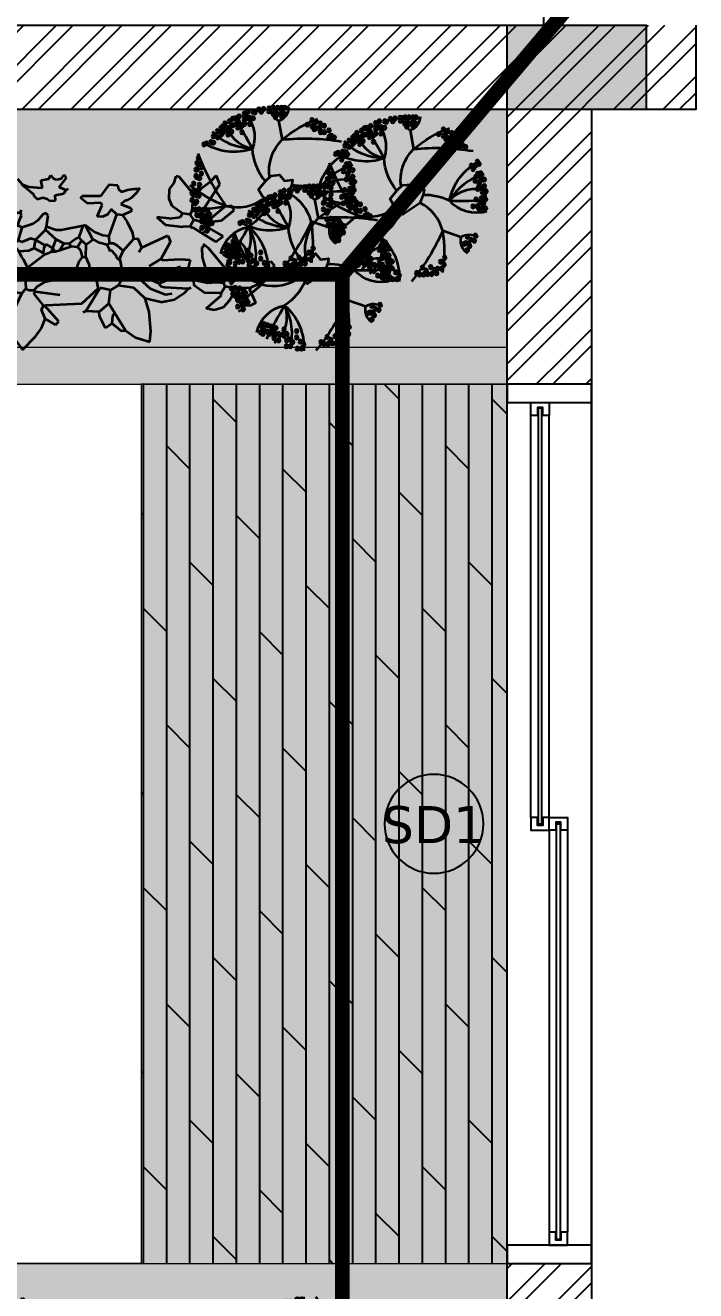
# Model space of a CAD drawing. Header units: millimetres. Extents: x -620 to 17580, y -3355 to 14690.
# Drawn here: x 1514 to 3345, y 5420 to 8875 of the extents above; entities that cross this region are included whole.
import ezdxf
from ezdxf.enums import TextEntityAlignment as Align

# ---------------------------------------------------------------- set-up
doc = ezdxf.new("R2010")
doc.units = ezdxf.units.MM
doc.header["$LTSCALE"] = 150
doc.set_wipeout_variables(frame=1)
doc.linetypes.add('DASHED', pattern=[0.75, 0.5, -0.25])
for name, color, linetype in [('ad-Column', 3, 'Continuous'), ('ad-Column Hatch', 125, 'Continuous'), ('ad-Elevation 10', 8, 'Continuous'), ('ad-Furniture', 8, 'Continuous'), ('ad-Text main', 7, 'Continuous'), ('ad-Text Main_Door&window Label', 7, 'Continuous'), ('ad-Wall', 240, 'Continuous'), ('ad-Wall hatch', 8, 'Continuous')]:
    doc.layers.add(name, color=color, linetype=linetype)
for name, color, linetype, true_color in [('ad-Glass Sectionline', 140, 'Continuous', 0x00bfff), ('ad-Primary Roof', 5, 'Continuous', 0x0000ff), ('ad-Secondary Roof', 6, 'Continuous', 0xff00ff), ('ad-Verandah', 7, 'Continuous', 0xa57c52)]:
    doc.layers.add(name, color=color, linetype=linetype, true_color=true_color)
doc.layers.add('ad-Landscape', color=7, linetype='Continuous', lineweight=35, true_color=0x007f00)
doc.layers.add('ad-Landscape 2', color=7, linetype='Continuous', lineweight=35, true_color=0x264c00)
doc.styles.add('6 U T S R N_Typical Floor Plan$0$3BHK-E(NB)$0$grid_text', font='verdana.ttf', dxfattribs={"width": 0.9})

# ---------------------------------------------------------------- blocks, each defined once
blk = doc.blocks.new('6 U T S R N_Typical Floor Plan$0$ad_Window Tag')
blk.add_circle((-5.798028723802418e-11, -3.637978807091713e-12), 150)
at = {"style": '6 U T S R N_Typical Floor Plan$0$3BHK-E(NB)$0$grid_text', "width": 0.9}
blk.add_attdef('D1', text='', height=125, dxfattribs=at).set_placement((-5.798028723802418e-11, -3.637978807091713e-12), align=Align.MIDDLE_CENTER)
blk = doc.blocks.new('zw$3849')
at = {"layer": 'ad-Text Main_Door&window Label'}
ref = blk.add_blockref('6 U T S R N_Typical Floor Plan$0$ad_Window Tag', (2630.000000000465, 6695), dxfattribs=dict(at, xscale=-0.9, yscale=0.9, zscale=0.9))
ref.add_attrib('D1', 'SD1', dxfattribs={"height": 101.25, "rotation": 1800, "style": '6 U T S R N_Typical Floor Plan$0$3BHK-E(NB)$0$grid_text'}).set_placement((2629.048018805218, 6692.892041638726), align=Align.MIDDLE_CENTER)
blk = doc.blocks.new('$ZCDB_AUDIT_GENERATED_C77D')
blk.add_wipeout([(0, 230), (2400, 230), (2400, 0), (0, 0)]).dxf.layer = 'ad-Elevation 10'
at = {"layer": 'ad-Elevation 10'}
for points in [[(2400, 230), (0, 230)], [(2400, 0), (0, 0)]]:
    blk.add_lwpolyline(points, dxfattribs=at)
for points in [[(50, 0), (50, 230), (0, 230), (0, 0)], [(2350, 0), (2400, 0), (2400, 230), (2350, 230)], [(1217.500000000084, 133), (1217.500000000073, 115), (1182.500000000073, 115), (1182.500000000098, 165), (1217.500000000098, 165), (1217.500000000087, 147), (1195.500000000084, 147), (1195.500000000084, 133)], [(2315.000000000287, 133), (2315.000000000298, 115), (2350.000000000298, 115), (2350.000000000273, 165), (2315.000000000273, 165), (2315.000000000284, 147), (2337.000000000287, 147), (2337.000000000287, 133)], [(84.99999999993452, 83.00000000050477), (84.9999999999236, 65.00000000050477), (49.9999999999236, 65.00000000050477), (49.99999999994907, 115.0000000005048), (84.99999999994907, 115.0000000005048), (84.99999999993815, 97.00000000050477), (62.99999999993452, 97.00000000050477), (62.99999999993452, 83.00000000050477)], [(1182.500000000138, 83.00000000050477), (1182.500000000149, 65.00000000050477), (1217.500000000149, 65.00000000050477), (1217.500000000124, 115.0000000005048), (1182.500000000124, 115.0000000005048), (1182.500000000135, 97.00000000050477), (1204.500000000138, 97.00000000050477), (1204.500000000138, 83.00000000050477)]]:
    blk.add_lwpolyline(points, close=True, dxfattribs=at)
at = {"layer": 'ad-Glass Sectionline'}
for points in [[(1200.000000000098, 145), (2335.000000000287, 145), (2335.000000000287, 135), (1200.000000000098, 135)], [(1200.000000000124, 95.00000000050477), (64.99999999993452, 95.00000000050477), (64.99999999993452, 85.00000000050477), (1200.000000000124, 85.00000000050477)]]:
    blk.add_lwpolyline(points, close=True, dxfattribs=at)
for points in [[(1217.500000000098, 165), (2315.000000000273, 165)], [(1182.500000000124, 115.0000000005048), (84.99999999994907, 115.0000000005048)], [(1217.500000000073, 115), (2315.000000000273, 115)], [(1182.500000000149, 65.00000000050477), (84.99999999994907, 65.00000000050477)]]:
    blk.add_lwpolyline(points, dxfattribs=at)
blk = doc.blocks.new('*U59')
blk.add_blockref('$ZCDB_AUDIT_GENERATED_C77D', (0, -4.836238076677546e-10))
blk = doc.blocks.new('zw$42B5')
at = {"layer": 'ad-Wall hatch', "transparency": 33554610}
h = blk.add_hatch(dxfattribs=at)
h.set_pattern_fill('ANSI32', color=256, scale=10)
h.set_pattern_definition([(45, (-1040635.140901814, 674820.02437918), (-67.35192090801866, 67.35192090801866), []), (45, (-1040590.239601813, 674820.02437918), (-67.35192090801866, 67.35192090801866), [])])
h.paths.add_polyline_path([(12120, 13620), (12120, 10220), (11890, 10220), (11890, 13390), (7240, 13390), (7240, 8645), (4245, 8645), (4245, 8875), (4445, 8875), (4445, 9370), (4560, 9370), (4560, 8760), (7010, 8760), (7010, 10500), (6360, 10500), (6360, 10615), (7010, 10615), (7010, 13390), (4560, 13390), (4560, 10615), (5560, 10615), (5560, 10500), (4445, 10500), (4445, 13390), (230, 13390), (230, 8875), (3345, 8875), (3345, 8645), (3060, 8645), (3060, 4745), (3345.000000356697, 4745), (3345.000000356697, 4515), (230, 4515), (230, 230), (4995, 230), (4995, 3130), (6060, 3130), (6060, 3015), (5110, 3015), (5110, 230), (8310, 230.0000000000073), (8310, 3015.000000000007), (6860, 3015), (6860, 3130), (8310, 3130.000000000007), (8310, 4630.000000000007), (5110, 4630), (5110, 3930), (4995, 3930), (4995, 4515), (4245, 4515), (4245, 4745), (8540, 4745.000000000007), (8540, 230.0000000000073), (9240, 230.0000000000073), (9240, 7.275957614183426e-12), (0, 0), (0, 4745), (2830, 4745), (2830, 8645), (0, 8645), (0, 13620)])
at = {"rotation": 270}
blk.add_blockref('*U59', (2830.000000000466, 7895), dxfattribs=at)
at = {"layer": 'ad-Wall'}
for points in [[(3345, 8875), (3345, 8645), (3060, 8645), (3060, 4745)], [(9240, 7.275957614183426e-12), (0, 0), (0, 4745), (2830, 4745), (2830, 8645), (0, 8645), (0, 13620), (12120, 13620)]]:
    blk.add_lwpolyline(points, dxfattribs=at)
blk = doc.blocks.new('1625E_Roof Plan')
at = {"layer": 'ad-Primary Roof', "linetype": 'DASHED', "ltscale": 2, "const_width": 40}
blk.add_lwpolyline([(2380, 8194.999999999834), (2379.999999999995, 5194.999999999833)], dxfattribs=at)
at = {"layer": 'ad-Secondary Roof', "linetype": 'DASHED', "ltscale": 2, "const_width": 40}
blk.add_lwpolyline([(2380, 8194.999999999718), (4927.499999999942, 11207.49999999972), (2380, 14219.99999999983), (-450, 14219.99999999984), (-450, 8194.999999999722)], close=True, dxfattribs=at)
blk = doc.blocks.new('zw$6AA0')
at = {"layer": 'ad-Column Hatch', "transparency": 33554687}
h = blk.add_hatch(color=256, dxfattribs=at)
h.dxf.hatch_style = 1
h.paths.add_polyline_path([(0, -230), (380, -230), (380, -1.837589179356682e-14), (0, 0)])
at = {"layer": 'ad-Column'}
blk.add_lwpolyline([(0, -230), (380, -230), (380, -1.837589179356682e-14), (0, 0)], close=True, dxfattribs=at)
blk = doc.blocks.new('1625E_Columns')
at = {"layer": 'ad-Column', "xscale": -1, "rotation": 359.9999999999997}
blk.add_blockref('zw$6AA0', (3210.000000000001, 8874.999999999982), dxfattribs=at)
blk = doc.blocks.new('zw$2927')
at = {"layer": 'ad-Furniture'}
blk.add_lwpolyline([(-11890, -4144.999999999938), (-11890, -4744.999999999938), (-9190.000000000004, -4744.999999999945), (-9190.000000000004, -4244.999999999945, 0.414213562373095), (-9290.000000000004, -4144.999999999938)], format="xyb", close=True, dxfattribs=at)
blk = doc.blocks.new('Agac-p8')
at = {"color": 82}
blk.add_lwpolyline([(214.3159570912271, -98.84078598805718, -0.3321567424196999), (270.8798853164112, -91.4711403775982, 2.11071556793544)], format="xyb", dxfattribs=at)
at = {"layer": 'ad-Landscape'}
for points in [[(16.34447592717561, 279.1975338651046, -0.2825999643425467), (-12.08309382773314, 228.9564999728955), (-23.9969632036632, 165.2740174636365, 0.0866595396653971), (-144.2079193367599, 235.2973157772776)], [(-12.08309382773314, 228.9564999728955, -0.3321567424196999), (-46.74735825587095, 274.2574759485142, 2.11071556793544)], [(106.7497615327934, 260.7819725682057, 0.2970272994722184), (75.55841877058128, 134.4635562862259, 0.2025793769635793), (209.892308341889, 191.6451160058041)], [(143.1679639356821, 243.6976296753146, 0.0347522460360972), (75.55841877058128, 134.4635562862259, 0.3220064322812562), (167.1761391655905, 228.6008240580268)], [(18.23277326813968, 39.43352273257369, 0.2391449938154499), (-23.9969632036632, 165.2740174636401, 0.06697066114931599), (-223.4334878581312, 158.919685639652)], [(32.57347459024322, 25.40955857372501, 0.1608912938463929), (75.55841877058128, 134.4635562862259, 0.235358529061996), (239.2528065672582, 154.7378015073682, 3.344810558989161)], [(-55.46355453657588, 12.08971918435964, 0.1242988624737777), (-144.751811890158, -7.863224316519336, 0.235358529061996), (-244.15701719256, 123.7631513617725, 3.344810558989161)], [(259.3374936937039, 119.2124315087422, -0.06697066114931599), (165.1222441501163, -56.6818311965053, -0.2372729622999244), (35.84383076591257, -30.97566377913427)], [(-261.4394400209835, 79.8825567816184, -0.2025793769635793), (-144.751811890158, -7.863224316519336, 0.3220064322812562), (-272.0859374208994, 24.41141509647787)], [(285.8696774130535, 12.41226147115412, -0.0866595396653971), (165.1222441501154, -56.68183119650166), (214.3159570912271, -98.84078598805718, 0.2825999643425467), (243.6121838768208, -148.5803005097659)], [(-269.742440737276, -44.00993724728687, 0.2970272994722184), (-144.751811890158, -7.863224316519336, -0.0347522460360972), (-273.1560669865135, -3.928677359775975)], [(-240.4881418425316, -131.5109918665894, -0.2825999643425467), (-182.7643453020301, -131.0094724960891), (-121.6567629849887, -109.4859447783856), (-121.656762984991, -109.4859447783856, -0.2170451876154904), (-45.04270983880724, -15.0173695943613)], [(20.07082491628671, -46.53633428461217, 0.14494734395747), (88.66191108104113, -127.4940904809555, 0.235358529061996), (24.37272858676715, -279.3947113803897, 3.344810558989161)], [(-122.1932401148297, -248.6033357596825, -0.0866595396653971), (-121.6567629849887, -109.4859447783856), (-121.656762984991, -109.4859447783856, 0.06697066114931599), (-16.43548787410737, -279.0258756596431)], [(-182.7643453020301, -131.0094724960891, -0.3321567424196999), (-204.6640090990754, -183.6800940821668, 2.11071556793544)], [(71.01564964055751, -272.4214312986715, -0.2025793769635793), (88.66191108104113, -127.4940904809555, 0.3220064322812562), (124.3783162167733, -253.9059976657536)], [(182.4611971659474, -217.6657938321696, 0.2970272994722184), (88.66191108104113, -127.4940904809555, -0.0347522460360972), (149.4566210122953, -240.6627108267894)]]:
    blk.add_lwpolyline(points, format="xyb", dxfattribs=at)
blk.add_lwpolyline([(-56.64754840770502, 15.16956807463612), (-44.47946253700502, -16.48250942295817), (12.04789656306002, -54.45125841409026), (43.13075573202741, -23.78683499932777), (55.29884160272513, -1.873858270222627), (30.96266986132696, 27.34344403524847), (13.373185547498, 44.04886249979063), (-15.2760564473283, 46.82164557223041), (-32.3113766663073, 27.34344403524847), (-59.08116558184565, 29.77821922737166)], close=True, dxfattribs=at)
at = {"layer": 'ad-Landscape 2'}
for centre in [(-32.00417429894378, 272.3795062026347), (-32.00417429894378, 250.8393180196927), (-22.21455280523605, 272.3795062026347), (-22.21455280523605, 264.546710499746), (-22.21455280523605, 250.8393180196927), (-8.509082714046599, 272.3795062026347), (-8.509082714046599, 250.8393180196927), (-0.6773855190817812, 262.5885115740239), (5.19638737714331, 272.3795062026347), (5.19638737714331, 250.8393180196927), (20.85978176707386, 270.4213072769126), (20.85978176707386, 260.6303126483035), (38.48110045574549, 268.4631083511904), (46.31279765071167, 258.6721137225813), (54.14449484567785, 266.5049094254682), (67.8499649368664, 256.7139147968592), (73.72373783309058, 258.6721137225813), (91.34505652176313, 258.6721137225813), (103.0926023142115, 252.7975169454148), (-165.1430266133575, 211.6753395052529), (-153.3954808209087, 211.6753395052529), (-151.4375565221676, 219.5081352081415), (-137.7320864309777, 225.3827319853081), (-131.858313534754, 221.4663341338637), (-124.0266163397873, 231.2573287624728), (-124.0266163397873, 209.7171405795325), (-108.3632219498577, 215.5917373566972), (-22.21455280523605, 243.006522316804), (-0.6773855190817812, 241.0483233910818), (73.72373783309058, 237.1319255396393), (85.47128362553894, 239.0901244653614), (85.47128362553894, 217.5499362824194), (91.34505652176313, 237.1319255396393), (103.0926023142115, 239.0901244653614), (103.0926023142115, 231.2573287624728), (103.0926023142115, 217.5499362824194), (110.9242995091768, 211.6753395052529), (120.713921002884, 243.006522316804), (120.713921002884, 221.4663341338619), (124.6297696003662, 227.3409309110302), (132.4614667953324, 237.1319255396393), (132.4614667953324, 215.5917373566972), (142.2510882890397, 235.1737266139171), (142.2510882890397, 213.633538430975), (146.1669368865219, 213.633538430975), (152.0407097827469, 227.3409309110302), (167.7041041726766, 219.5081352081415), (175.5358013676419, 209.7171405795325), (-198.4277396919601, 172.511360990813), (-188.6381181982538, 178.3859577679814), (-180.8064210032876, 196.0097480994773), (-180.8064210032876, 174.4695599165352), (-165.1430266133575, 190.1351513223108), (-153.3954808209087, 190.1351513223108), (-151.4375565221676, 197.9679470251995), (-137.7320864309777, 203.842543802366), (-131.858313534754, 199.9261459509216), (110.9242995091768, 190.1351513223108), (124.6297696003662, 205.8007427280882), (146.1669368865219, 192.0933502480329), (152.0407097827469, 205.8007427280882), (157.9144826789702, 203.842543802366), (157.9144826789702, 182.3023556194239), (167.7041041726766, 197.9679470251995), (175.5358013676419, 188.1769523965904), (181.409574263866, 203.842543802366), (181.409574263866, 182.3023556194239), (193.1571200563144, 194.0515491737569), (193.1571200563144, 172.5113609908149), (206.8625901475048, 176.4277588422592), (-237.5862256667874, 123.5563878477642), (206.8625901475048, 154.8875706593171), (214.6942873424709, 156.8457695850393), (230.3576817324006, 152.929371733595), (238.1893789273677, 149.0129738821524), (-249.3337714592358, 84.39240933332621), (-243.459998563012, 115.7235921448773), (-239.544149965529, 82.43421040760404), (-231.7124527705641, 109.8489953677108), (-223.8807555755975, 98.09980181338142), (-218.0069826793738, 109.8489953677108), (257.7686219147804, 103.9743985905461), (257.7686219147804, 82.43421040760404), (261.6844705122626, 86.35060825904839), (-261.0813172516846, 62.85222115038414), (-261.0813172516846, 41.31203296744206), (-249.3337714592358, 72.64321577899318), (-247.3758471604942, 56.97762437321944), (-243.459998563012, 47.18662974460858), (-233.6703770693052, 72.64321577899318), (-229.7545284718217, 58.93582329894161), (247.9790004210731, 72.643215778995), (247.9790004210731, 51.10302759605293), (261.6844705122626, 64.81042007610631), (263.6423948110046, 39.35383404171989), (265.6003191097457, 64.81042007610631), (265.6003191097457, 43.27023189316424), (-266.9550901479083, 23.68824263594615), (-264.9971658491668, -3.726542324162438), (-261.0813172516846, 9.980850155890948), (-255.20754435546, 33.47923726455519), (-255.20754435546, 21.73004371022216), (-251.2916957579778, 0.1898555272819067), (-239.544149965529, 31.52103833883302), (-233.6703770693052, -3.726542324162438), (253.8527733172982, 35.43743619027737), (253.8527733172982, 13.89724800733529), (255.8106976160384, -1.768343398438446), (273.4320163047109, 17.81364585877964), (273.4320163047109, -3.726542324162438), (-264.9971658491668, -33.09952620999138), (-259.1233929529426, -15.47573587849365), (-257.1654686542006, -40.93232191287825), (-255.20754435546, -23.30853158138052), (-245.4179228617541, -13.51753695277148), (-243.459998563012, -35.05772513571355), (-237.5862256667874, -27.22492943282487), (-223.8807555755975, -27.22492943282487), (255.8106976160384, -23.30853158138052), (263.6423948110046, -21.35033265565835), (263.6423948110046, -42.89052083860042), (279.3057892009351, -15.47573587849365), (279.3057892009351, -37.01592406143573), (220.5680602386942, -85.97089720448457), (226.4418331349184, -76.17990257587371), (240.1473032261088, -70.3053057987072), (246.021076122332, -85.97089720448457), (253.8527733172982, -68.34710687298684), (253.8527733172982, -89.8872950559271), (255.8106976160384, -68.34710687298684), (261.6844705122626, -87.92909613020674), (267.5582434084877, -48.76511761576694), (267.5582434084877, -70.30530579870901), (-231.7124527705641, -125.1348757189226), (-204.3015125881857, -129.0512735703669), (212.736363043728, -115.3438810903135), (220.5680602386942, -107.5110853874266), (226.4418331349184, -97.72009075881579), (228.3997574336595, -119.2602789417579), (234.2735303298837, -101.6364886102583), (234.2735303298837, -123.1766767932004), (240.1473032261088, -91.84549398164927), (246.021076122332, -107.5110853874266), (246.021076122332, -109.469284313147), (246.021076122332, -131.0094724960891), (-227.7966041730815, -142.7586660504203), (-216.049058380635, -138.8422681989778), (-212.1332097831514, -160.382456381918), (-208.2173611856683, -152.5496606790311), (-204.3015125881852, -174.0898488619714), (-200.3856639907026, -150.591461753309), (-194.5118910944789, -152.5496606790311), (228.3997574336595, -140.8004671246999), (-127.9424649372713, -199.5464348963578), (-114.2369948460819, -213.2538273764112), (48.27072194945276, -213.2538273764112), (91.34505652176313, -207.3792305992447), (118.755996704142, -203.4628327478003), (124.6297696003662, -215.2120263021334), (126.5876938991073, -199.5464348963578), (134.4193910940744, -197.5882359706357), (146.1669368865219, -193.6718381191913), (146.1669368865219, -215.2120263021334), (157.9144826789702, -189.755440267747), (157.9144826789702, -211.295628450689), (161.8303312764524, -201.5046338220782), (169.6620284714195, -195.6300370449135), (169.6620284714195, -217.1702252278556), (-125.9845406385307, -223.0448220050203), (-118.1528434435645, -236.7522144850755), (-104.4473733523751, -236.7522144850755), (-101.0174676358392, -251.3762944641167), (-92.69982755992714, -240.668612336518), (-84.86813036496142, -254.3760048165714), (-80.95228176747833, -230.8776177079089), (-71.1626602737706, -254.3760048165714), (-65.28888737754824, -242.6268112622402), (-57.45719018258205, -256.3342037422935), (-53.54134158509942, -232.8358166336311), (-43.75172009139214, -256.3342037422935), (-33.96209859768578, -250.4596069651288), (24.77563036455467, -258.2924026680157), (36.52317615700349, -248.5014080394067), (48.27072194945276, -234.7940155593515), (61.97619204064131, -250.4596069651288), (73.72373783308967, -240.668612336518), (81.55543502805676, -223.0448220050203), (81.55543502805676, -244.5850101879623), (91.34505652176313, -228.9194187821868), (108.9663752104357, -223.0448220050203), (108.9663752104357, -244.5850101879623), (118.755996704142, -225.0030209307424), (124.6297696003662, -236.7522144850755), (126.5876938991073, -221.0866230792999), (134.4193910940744, -219.1284241535777), (140.2931639902977, -223.0448220050203), (161.8303312764524, -223.0448220050203), (32.6073275595204, -271.9997951480691), (46.31279765071076, -271.9997951480691), (69.80788923560749, -264.1669994451822), (83.51335932679694, -264.1669994451822)]:
    blk.add_circle(centre, 5.538234589577545, dxfattribs=at)
blk = doc.blocks.new('busch1')
for p, q in [((-4.381773057545377, 7.360951608943809), (-3.781624827121143, 8.28555005144326)), ((-3.781624827121143, 8.28555005144326), (-2.828447943219359, 7.397934739424622)), ((4.090906938114221, 7.80475878446553), (5.079386206876161, 8.137613685619222)), ((5.079386206876161, 8.137613685619222), (5.185295283407023, 7.397934739424622)), ((-6.871055341206838, 7.432672070868571), (-6.56338952193344, 7.432672070868571)), ((-6.852970748962628, 7.176031151663762), (-6.871055341206838, 7.432672070868571)), ((-6.782365018267119, 6.73222493711724), (-6.852970748962628, 7.176031151663762)), ((-6.56338952193344, 7.432672070868571), (-4.641678409496538, 6.2028102470898)), ((-4.487845499859838, 6.126014875146352), (-4.381773057545377, 7.360951608943809)), ((-2.828447943219359, 7.397934739424622), (-2.404814520021497, 6.843177211485269)), ((2.04671377088812, 7.048550103896487), (1.662241047968901, 6.2028102470898)), ((2.507980904775588, 6.740884284623089), (2.04671377088812, 7.048550103896487)), ((2.507980904775588, 6.740884284623089), (3.123081909274954, 7.279178385476638)), ((2.738614952206921, 6.048977337453104), (3.420152976994477, 7.286983426031793)), ((3.123081909274954, 7.279178385476638), (3.430516133525725, 7.279178385476638)), ((3.420152976994477, 7.286983426031793), (4.090906938114221, 7.80475878446553)), ((5.185295283407023, 7.397934739424622), (5.114689552711515, 6.066514173834661)), ((-6.563550004791443, 6.356643156726501), (-6.782365018267119, 6.73222493711724)), ((-6.563550004791443, 6.356643156726501), (-6.332915957360111, 5.587710203565632)), ((-4.641678409496538, 6.2028102470898), (-4.487845499859838, 6.126014875146352)), ((-2.404814520021497, 6.843177211485269), (-2.104701004826277, 6.2028102470898)), ((-2.104701004826277, 6.2028102470898), (-2.33533505225761, 5.587710203565632)), ((-2.104701004826277, 6.2028102470898), (-1.412798862532276, 6.664078341952468)), ((-1.182165776076141, 6.433450060372318), (-2.104701004826277, 5.280275018339665)), ((-1.412798862532276, 6.664078341952468), (-1.182165776076141, 6.433450060372318)), ((1.662241047968901, 6.2028102470898), (1.662241047968901, 5.89537602283903)), ((2.507980904775588, 6.740884284623089), (2.584782042570223, 6.2028102470898)), ((2.584782042570223, 6.2028102470898), (2.738614952206921, 6.048977337453104)), ((9.635832808887887, 6.146659505317049), (9.08647500058402, 6.006898155499255)), ((10.27128438514747, 5.99872410046821), (9.635832808887887, 6.146659505317049)), ((-6.332915957360111, 5.587710203565632), (-5.794847685678008, 4.895813827122817)), ((-4.099350134763338, 5.215883914247232), (-4.487845499859838, 6.126014875146352)), ((-2.181502142620911, 5.280275018339665), (-2.796602186145079, 4.434546693235347)), ((-2.33533505225761, 5.587710203565632), (-2.181502142620911, 5.280275018339665)), ((-2.181502142620911, 5.280275018339665), (-2.104701004826277, 5.280275018339665)), ((-2.104701004826277, 5.280275018339665), (-2.027899867031643, 5.280275018339665)), ((0.4629228598716195, 5.280275018339665), (-2.027899867031643, 5.280275018339665)), ((1.662241047968901, 4.280938651794894), (0.4629286257228052, 5.280273096389268)), ((0.7397058192187651, 5.818349055872952), (0.5090727327626292, 5.89537602283903)), ((1.662241047968901, 5.89537602283903), (0.7397058192187651, 5.818349055872952)), ((0.7397058192187651, 5.818349055872952), (1.792794333443, 4.239509089074647)), ((1.662241047968901, 5.89537602283903), (2.354147995138889, 5.357081921985483)), ((2.738614952206921, 6.048977337453104), (2.354147995138889, 5.357081921985483)), ((2.354147995138889, 5.357081921985483), (2.507980904775588, 4.434546693235347)), ((5.114689552711515, 6.066514173834661), (4.891125399809148, 5.126442108702965)), ((5.967493538195986, 5.434107927976362), (4.891125399809148, 5.126442108702965)), ((5.967493538195986, 5.434107927976362), (6.915134243984219, 5.289852097159251)), ((6.915134243984219, 5.289852097159251), (7.656492974824276, 4.846044921637532)), ((9.08647500058402, 6.006898155499255), (10.16261250492342, 5.161395659566381)), ((10.70091717650414, 5.545631021611785), (10.27128438514747, 5.99872410046821)), ((10.93154545808429, 5.238195836385819), (10.70091717650414, 5.545631021611785)), ((11.31578658598088, 5.545631021611785), (10.93154545808429, 5.238195836385819)), ((11.68339707710727, 5.92475591755619), (11.31578658598088, 5.545631021611785)), ((12.10703146128033, 5.9617400090122), (11.68339707710727, 5.92475591755619)), ((12.54599916570678, 5.776291976348653), (12.10703146128033, 5.9617400090122)), ((12.54599916570678, 5.776291976348653), (12.16151587206039, 4.853729840292984)), ((-12.82533550471677, 4.558646069282159), (-13.4449915316529, 4.027513155601357)), ((-11.47336064062469, 4.735690373842428), (-12.82533550471677, 4.558646069282159)), ((-10.3060035266254, 4.24651171533978), (-11.47336064062469, 4.735690373842428)), ((-6.994182210353648, 4.106365975442932), (-6.323428249233904, 4.698108555813493)), ((-6.323428249233904, 4.698108555813493), (-5.794847685678008, 4.895813827122817)), ((-5.794847685678008, 4.895813827122817), (-5.026145366564571, 4.434546693235347)), ((-5.026145366564571, 4.434546693235347), (-5.026145366564571, 4.357739789589529)), ((-3.642337238075779, 4.357739789589529), (-4.099350134763338, 5.215883914247232)), ((-2.796602186145079, 4.434546693235347), (-2.719801048350445, 4.280938651794894)), ((-2.719801048350445, 4.280938651794894), (-1.028332866439441, 4.588379602872048)), ((2.507980904775588, 4.434546693235347), (1.792797216368593, 4.23951101102504)), ((3.046050137432889, 4.127105742158195), (2.507980904775588, 4.434546693235347)), ((4.891125399809148, 5.126442108702965), (4.122418275819723, 4.357739789589529)), ((4.344458322058649, 3.53122039771065), (5.267179979997124, 4.448729726177178)), ((4.891125399809148, 5.126442108702965), (4.891125399809148, 5.203479646396217)), ((5.267179979997124, 4.448729726177178), (6.299377854400067, 4.923868537042443)), ((6.274928723421953, 4.434546693235347), (6.044289871114631, 4.357739789589529)), ((7.889360328614904, 4.588379602872048), (6.274928723421953, 4.434546693235347)), ((6.299377854400067, 4.923868537042443), (6.784197529406266, 4.874715616658838)), ((7.656492974824276, 4.846044921637532), (7.889360328614904, 4.588379602872048)), ((7.889360328614904, 4.588379602872048), (8.119999180922223, 4.511572699226228)), ((9.009448994593141, 4.930761612135047), (8.317542047423151, 4.392455979579129)), ((8.317542047423151, 4.392455979579129), (8.317542047423151, 4.008220617533726)), ((10.16261250492342, 5.007562749929681), (9.009448994593141, 4.930761612135047)), ((10.16261250492342, 5.161395659566381), (10.16261250492342, 5.007562749929681)), ((10.16261250492342, 5.007562749929681), (10.47027832419682, 4.54628888921583)), ((10.47027832419682, 4.54628888921583), (10.39325135723074, 4.315654841784495)), ((11.00835236173011, 4.700121798852528), (10.47027832419682, 4.54628888921583)), ((10.93154545808429, 5.238195836385819), (11.00835236173011, 4.700121798852528)), ((11.00835236173011, 4.700121798852528), (12.23832277570621, 4.700121798852528)), ((12.16151587206039, 4.853729840292984), (12.23832277570621, 4.700121798852528)), ((13.13081311490243, 4.371431764205368), (12.23832277570621, 4.700121798852528)), ((-13.42058083968269, 4.050304604363562), (-11.86813405668731, 4.050304604363562)), ((-12.88166787080187, 3.319335937360286), (-11.56069887146134, 3.74263974606536)), ((-11.86813405668731, 4.050304604363562), (-11.56069887146134, 3.74263974606536)), ((-11.56069887146134, 3.74263974606536), (-10.94559882793717, 3.665838608270726)), ((-10.94559882793717, 3.665838608270726), (-10.71496478050584, 3.435204560839393)), ((-10.17689554784854, 3.665838608270726), (-10.33072845748524, 3.435204560839393)), ((-10.30599776077421, 4.246505949488595), (-10.17689554784854, 3.665838608270726)), ((-9.683097481570881, 3.33700058344313), (-10.19145816599343, 3.692046323860507)), ((-7.255451186110247, 3.281371651202694), (-6.994182210353648, 4.106365975442932)), ((-6.794184052222778, 3.589037470476092), (-7.178651009290812, 3.435204560839393)), ((-5.026145366564571, 4.357739789589529), (-6.794184052222778, 3.589037470476092)), ((-4.487845499859838, 3.973272832521495), (-5.256779413995903, 2.74330337952059)), ((-5.026145366564571, 4.357739789589529), (-4.487845499859838, 3.973272832521495)), ((-4.487845499859838, 3.973272832521495), (-4.169955865458848, 4.254302341266971)), ((-4.169955865458848, 4.254302341266971), (-3.642337238075779, 4.357739789589529)), ((-3.642337238075779, 4.357739789589529), (-3.33467141880238, 4.050304604363562)), ((-3.181069143213112, 4.203906879952828), (-3.33467141880238, 4.050304604363562)), ((-3.33467141880238, 4.050304604363562), (-3.33467141880238, 3.281371651202694)), ((-2.796602186145079, 4.203906879952828), (-3.181069143213112, 4.203906879952828)), ((-2.719801048350445, 4.280938651794894), (-2.796602186145079, 4.203906879952828)), ((-2.581328366272673, 3.958430570594091), (-2.796602186145079, 4.203906879952828)), ((-2.051785866543947, 3.662558799921213), (-2.581328366272673, 3.958430570594091)), ((-1.489600000326911, 3.589037470476092), (-2.051785866543947, 3.662558799921213)), ((-1.489600000326911, 3.589037470476092), (-0.6440965434188404, 3.281371651202694)), ((1.50863973335483, 3.665838608270726), (1.124172776286797, 3.204570513408059)), ((1.585439910174267, 3.74263974606536), (1.50863973335483, 3.665838608270726)), ((1.662241047968901, 4.203906879952828), (1.585439910174267, 3.74263974606536)), ((1.662241047968901, 4.203906879952828), (1.662241047968901, 4.280938651794894)), ((4.122418275819723, 4.357739789589529), (3.046050137432889, 4.127105742158195)), ((3.046050137432889, 4.127105742158195), (3.430516133525725, 3.665838608270726)), ((3.276683223889027, 2.435868194294622), (3.430516133525725, 3.665838608270726)), ((6.127345035495443, 3.432916478893834), (4.344458322058649, 3.53122039771065)), ((5.890687595525362, 4.127105742158195), (5.429419500662696, 3.896472655702059)), ((6.044289871114631, 4.357739789589529), (5.890687595525362, 4.127105742158195)), ((5.890687595525362, 4.127105742158195), (6.5055570050021, 3.896472655702059)), ((6.5055570050021, 3.896472655702059), (7.505129771445488, 3.512005698634026)), ((7.505129771445488, 3.512005698634026), (7.966397866308153, 3.127769375613425)), ((9.282805116385537, 4.260479489837339), (8.317542047423151, 4.008220617533726)), ((9.855092753880065, 4.238822952783538), (9.212199385690024, 3.335882008313088)), ((9.855107168508027, 4.238878689344999), (9.282805116385537, 4.260479489837339)), ((10.39325135723074, 4.315654841784495), (9.855177319697457, 4.238854664965059)), ((10.39325135723074, 4.315654841784495), (10.62387963881089, 3.777586570102393)), ((10.62387963881089, 3.777586570102393), (10.54708426686744, 3.546952522671059)), ((10.54708426686744, 3.546952522671059), (10.62387963881089, 3.393119613034359)), ((12.16151587206039, 3.931189806666858), (12.00768296242369, 3.777586570102393)), ((12.17763719197584, 2.74413846696733), (12.00768296242369, 3.777586570102393)), ((12.16151587206039, 3.931256113955496), (12.98960165351141, 3.59476872655476)), ((12.98960165351141, 3.59476872655476), (13.69916171506187, 2.931852479146891)), ((13.625053229771, 3.964607719164461), (13.13081311490243, 4.371431764205368)), ((13.92978999664202, 3.239286703397661), (13.625053229771, 3.964607719164461)), ((-11.94516582852937, 2.74330337952059), (-14.23096161409256, 1.554732738033608)), ((-13.72665240110322, 2.552144271257525), (-12.88166787080187, 3.319335937360286)), ((-11.79133291889267, 2.58947046988389), (-11.94516582852937, 2.74330337952059)), ((-10.71496478050584, 3.435204560839393), (-11.79133291889267, 2.58947046988389)), ((-10.71496478050584, 3.435204560839393), (-10.33072845748524, 3.435204560839393)), ((-10.55860835000016, 2.37541901046287), (-10.03612613504843, 3.144684461042118)), ((-10.02306263821184, 3.127769375613425), (-10.33072845748524, 3.435204560839393)), ((-9.632111981485394, 3.323243262513852), (-10.02306263821184, 3.127769375613425)), ((-8.751103373950468, 3.085510491297621), (-9.683097481570881, 3.33700058344313)), ((-8.33182028547228, 2.897136289157288), (-8.751103373950468, 3.085510491297621)), ((-7.947353328404244, 2.666502241725955), (-8.33182028547228, 2.897136289157288)), ((-7.255451186110247, 3.358403423044758), (-7.947353328404244, 2.666502241725955)), ((-7.947353328404244, 2.666502241725955), (-7.563117005383644, 2.205234146863289)), ((-7.255451186110247, 3.358403423044758), (-7.255451186110247, 3.281371651202694)), ((-7.255451186110247, 3.281371651202694), (-6.794184052222778, 2.435868194294622)), ((-5.256779413995903, 2.74330337952059), (-5.410380728609973, 1.89756832758989)), ((-3.33467141880238, 3.281371651202694), (-3.181069143213112, 2.74330337952059)), ((-3.181069143213112, 2.74330337952059), (-3.181069143213112, 2.58947046988389)), ((-0.6440965434188404, 3.281371651202694), (-0.2596305473260052, 3.435204560839393)), ((-0.6440965434188404, 3.281371651202694), (-0.1828294095313711, 2.973936465976726)), ((-0.2596305473260052, 3.435204560839393), (0.0478046378999624, 3.281371651202694)), ((-0.1828294095313711, 2.973936465976726), (-0.0289964998946718, 2.973936465976726)), ((0.0478046378999624, 3.281371651202694), (-0.0289964998946718, 2.973936465976726)), ((-0.0289964998946718, 2.973936465976726), (0.2784386853312958, 2.74330337952059)), ((0.7397058192187651, 3.204570513408059), (0.2784386853312958, 2.74330337952059)), ((0.2784386853312958, 2.74330337952059), (0.4322715949679952, 2.358836422452557)), ((1.124172776286797, 3.204570513408059), (0.7397058192187651, 3.204570513408059)), ((1.124172776286797, 3.204570513408059), (1.125469131828401, 2.627009044028933)), ((6.121326447832684, 2.435868194294622), (5.275586591025996, 2.897136289157288)), ((7.441050984292284, 3.03969792070098), (6.127345035495443, 3.432916478893834)), ((8.119999180922223, 2.58947046988389), (7.966397866308153, 3.127769375613425)), ((9.212199385690024, 3.335882008313088), (9.000382193603496, 2.448266696294452)), ((10.62387963881089, 3.393119613034359), (9.470716128480607, 1.855484340760055)), ((10.62391039001721, 3.393061954522502), (10.76552450001604, 2.670170284055312)), ((10.76552450001604, 2.670170284055312), (11.62329961019786, 1.471122129988564)), ((11.93088759048024, 1.855484340760055), (12.17763719197584, 2.74413846696733)), ((13.69916171506187, 2.931852479146891), (13.92978999664202, 3.239286703397661)), ((-13.71320355321238, 2.58947046988389), (-14.23096161409256, 1.554732738033608)), ((-11.79133291889267, 2.58947046988389), (-12.31834517092604, 1.489878443895918)), ((-10.68470847640844, 1.607907339619297), (-10.55860835000016, 2.37541901046287)), ((-6.948016961859477, 2.205234146863289), (-7.563117005383644, 2.205234146863289)), ((-7.563117005383644, 2.205234146863289), (-7.409284095746945, 1.743967012975819)), ((-6.794184052222778, 2.435868194294622), (-6.948016961859477, 2.205234146863289)), ((-5.410380728609973, 1.89756832758989), (-6.256115780540673, 1.436301193702421)), ((-5.410380728609973, 1.89756832758989), (-4.872312456927872, 0.9750273329885684)), ((-3.565304505258516, 1.820768150770454), (-3.719137414895215, 1.436301193702421)), ((-3.411703190644446, 2.05140123722659), (-3.565304505258516, 1.820768150770454)), ((-3.181069143213112, 2.58947046988389), (-3.411703190644446, 2.05140123722659)), ((-3.181069143213112, 2.58947046988389), (-1.950868095189577, 1.743967012975819)), ((0.4322715949679952, 2.358836422452557), (0.6629056423993286, 2.05140123722659)), ((0.6629056423993286, 2.05140123722659), (0.5861045046046947, 1.59013410333912)), ((0.6629056423993286, 2.05140123722659), (0.8935387288554643, 2.05140123722659)), ((1.125469131828401, 2.627009044028933), (0.8935387288554643, 2.05140123722659)), ((0.8935387288554643, 2.05140123722659), (0.9703398666500984, 1.205661380419901)), ((3.046050137432889, 2.128202375021223), (2.738614952206921, 1.743967012975819)), ((3.276683223889027, 2.435868194294622), (3.046050137432889, 2.205234146863289)), ((3.046050137432889, 2.205234146863289), (3.046050137432889, 2.128202375021223)), ((3.276683223889027, 2.435868194294622), (3.276683223889027, 2.205234146863289)), ((3.276683223889027, 2.205234146863289), (3.507317271320358, 1.743967012975819)), ((4.814319457138528, 1.59013410333912), (4.583685409707194, 1.89756832758989)), ((6.121326447832684, 2.435868194294622), (6.19812278075133, 2.512669332089257)), ((6.121326447832684, 2.435868194294622), (6.8132228242755, 1.282693152261967)), ((6.19812278075133, 2.512669332089257), (7.428092233752237, 2.512669332089257)), ((7.428092233752237, 2.512669332089257), (8.119999180922223, 2.58947046988389)), ((9.000382193603496, 2.448266696294452), (9.009448994593141, 1.778683202965421)), ((9.009448994593141, 1.778683202965421), (9.16328190422984, 1.624850293328722)), ((9.470716128480607, 1.855484340760055), (9.16328190422984, 1.624850293328722)), ((11.62345240525428, 1.471248017739454), (11.93088759048024, 1.855484340760055)), ((-12.31834517092604, 1.489878443895918), (-12.48734130820615, 0.6046559601193806)), ((-12.43100990309624, -0.2215501538450708), (-11.6986901049651, 0.8997301213782264)), ((-11.6986901049651, 0.8997301213782264), (-10.68470847640844, 1.607907339619297)), ((-10.68470847640844, 1.607907339619297), (-10.62837707129854, 0.8407156735165363)), ((-9.767251040602586, -0.2633698724955571), (-9.177554376427778, 1.59013410333912)), ((-9.177554376427778, 1.59013410333912), (-8.33182028547228, 0.744394246532433)), ((-7.409284095746945, 1.743967012975819), (-7.486085233541581, 0.744394246532433)), ((-7.135393671744669, 1.702411562504682), (-7.409284095746945, 1.743967012975819)), ((-6.817668364102472, 1.480507974743821), (-7.135393671744669, 1.702411562504682)), ((-6.563550004791443, 1.128860242625268), (-6.817668364102472, 1.480507974743821)), ((-6.256115780540673, 1.436301193702421), (-6.563550004791443, 1.128860242625268)), ((-6.563550004791443, 1.128860242625268), (-6.409948690177371, 0.4369590613064654)), ((-4.872312456927872, 0.9750273329885684), (-5.487412500452041, 0.6675931087377986)), ((-4.872312456927872, 0.9750273329885684), (-4.641678409496538, 0.744394246532433)), ((-4.103610137814435, 0.9750273329885684), (-4.641678409496538, 0.744394246532433)), ((-3.719137414895215, 1.436301193702421), (-4.103610137814435, 0.9750273329885684)), ((-4.103610137814435, 0.9750273329885684), (-3.719137414895215, 0.6675931087377986)), ((-3.719137414895215, 1.436301193702421), (-3.027236233576413, 1.436301193702421)), ((-3.027236233576413, 1.436301193702421), (-2.64276927650838, 1.282693152261967)), ((-2.027899867031643, 1.666935241133755), (-2.64276927650838, 1.282693152261967)), ((-2.64276927650838, 1.282693152261967), (-2.565968138713746, 0.8982271561691321)), ((-2.565968138713746, 0.8982271561691321), (-2.489167000919112, 0.744394246532433)), ((-1.874066957394943, 1.128860242625268), (-2.489167000919112, 0.744394246532433)), ((-1.950868095189577, 1.743967012975819), (-2.027899867031643, 1.666935241133755)), ((-2.027899867031643, 1.666935241133755), (-1.950868095189577, 1.282693152261967)), ((-1.950868095189577, 1.743967012975819), (-1.489600000326911, 1.59013410333912)), ((-1.950868095189577, 1.282693152261967), (-1.874066957394943, 1.128860242625268)), ((-1.797265819600309, 1.052059104830634), (-1.874066957394943, 1.128860242625268)), ((-1.33599868571284, 1.359494290056601), (-1.797265819600309, 1.052059104830634)), ((-1.489600000326911, 1.59013410333912), (-1.33599868571284, 1.359494290056601)), ((-1.489600000326911, 1.59013410333912), (-1.182165776076141, 1.59013410333912)), ((-1.182165776076141, 1.59013410333912), (-1.33599868571284, 1.359494290056601)), ((-1.33599868571284, 1.359494290056601), (-1.33599868571284, 1.282693152261967)), ((-1.33599868571284, 1.282693152261967), (-1.105364638281507, 0.744394246532433)), ((-1.182165776076141, 1.59013410333912), (-0.8747305908501738, 1.513327199693301)), ((-0.5670647715767748, 1.052059104830634), (-1.105364638281507, 0.744394246532433)), ((-0.8747305908501738, 1.513327199693301), (-0.1057976376893055, 1.282693152261967)), ((-0.8747305908501738, 1.513327199693301), (-0.5670647715767748, 1.052059104830634)), ((-0.5670647715767748, 1.052059104830634), (-0.1828294095313711, 1.052059104830634)), ((-0.1057976376893055, 1.282693152261967), (-0.1828294095313711, 1.052059104830634)), ((-0.1828294095313711, 1.052059104830634), (0.2784386853312958, 0.744394246532433)), ((0.3554704571733612, 1.359494290056601), (-0.1057976376893055, 1.282693152261967)), ((0.5861045046046947, 1.59013410333912), (0.3554704571733612, 1.359494290056601)), ((0.3554704571733612, 1.359494290056601), (0.6629056423993286, 0.8982271561691321)), ((0.6629056423993286, 0.8982271561691321), (0.5090727327626292, 0.6675931087377986)), ((0.9703398666500984, 1.205661380419901), (0.6629056423993286, 0.8982271561691321)), ((0.9703398666500984, 1.205661380419901), (1.431607961512765, 0.8982271561691321)), ((1.89288086125142, 1.128860242625268), (1.431607961512765, 0.8214260183744981)), ((1.431607961512765, 0.8982271561691321), (1.431607961512765, 0.8214260183744981)), ((2.431179766980954, 1.282693152261967), (1.89288086125142, 1.128860242625268)), ((2.584782042570223, 1.666935241133755), (2.431179766980954, 1.282693152261967)), ((2.431179766980954, 1.282693152261967), (2.584782042570223, 1.205661380419901)), ((2.584782042570223, 1.743967012975819), (2.584782042570223, 1.666935241133755)), ((2.738614952206921, 1.743967012975819), (2.584782042570223, 1.666935241133755)), ((2.892447861843622, 1.205661380419901), (2.584782042570223, 1.205661380419901)), ((2.584782042570223, 1.205661380419901), (2.584782042570223, 0.6675931087377986)), ((3.123081909274954, 1.359494290056601), (2.892447861843622, 1.205661380419901)), ((3.507317271320358, 1.743967012975819), (3.123081909274954, 1.359494290056601)), ((3.507317271320358, 1.743967012975819), (4.276251185456424, 0.9750273329885684)), ((4.217996868976061, 0.5337186929806884), (4.276251185456424, 0.9750273329885684)), ((4.583685409707194, 0.9750273329885684), (4.276251185456424, 0.9750273329885684)), ((4.814319457138528, 1.59013410333912), (4.583685409707194, 0.9750273329885684)), ((4.814319457138528, 1.59013410333912), (6.659389914638798, 0.8214260183744981)), ((6.659389914638798, 0.8214260183744981), (6.8132228242755, 1.282693152261967)), ((9.965069638422497, 1.436301193702421), (8.427665000195624, 0.3601579235118313)), ((9.16328190422984, 1.624850293328722), (9.08647500058402, 1.548049155534088)), ((10.50336373927604, 1.052059104830634), (9.273162691252509, 0.2831261516697661)), ((9.965069638422497, 1.436301193702421), (10.50336373927604, 1.052059104830634)), ((-12.48734130820615, 0.6046559601193806), (-12.43100990309624, -0.2215501538450708)), ((-10.62837707129854, 0.8407156735165363), (-10.34671524087302, 0.073523046438577)), ((-10.34671524087302, 0.073523046438577), (-9.839724907082289, -0.2805655626819583)), ((-8.17798737583558, 0.6675931087377986), (-10.03397835548172, -1.188391144081963)), ((-8.33182028547228, 0.744394246532433), (-8.17798737583558, 0.6675931087377986)), ((-7.486085233541581, 0.744394246532433), (-8.17798737583558, 0.6675931087377986)), ((-6.640581776633508, 0.3601579235118313), (-7.716719280972911, -0.8700431245117036)), ((-7.486085233541581, 0.744394246532433), (-6.640581776633508, 0.3601579235118313)), ((-6.640581776633508, 0.3601579235118313), (-6.486748866996809, 0.3601579235118313)), ((-6.409948690177371, 0.4369590613064654), (-6.486748866996809, 0.3601579235118313)), ((-6.486748866996809, 0.3601579235118313), (-6.256115780540673, 0.0524921042384325)), ((-5.487412500452041, 0.6675931087377986), (-6.409948690177371, 0.4369590613064654)), ((-6.256115780540673, 0.0524921042384325), (-6.409948690177371, -1.484912533988441)), ((-6.256115780540673, 0.0524921042384325), (-5.487412500452041, -0.5623773052383046)), ((-5.487412500452041, 0.6675931087377986), (-4.949113594722505, 0.4369590613064654)), ((-4.949113594722505, 0.4369590613064654), (-4.795511319133237, 0.4369590613064654)), ((-4.641678409496538, 0.744394246532433), (-4.795511319133237, 0.4369590613064654)), ((-4.795511319133237, 0.4369590613064654), (-3.872970324531916, -0.3317432578069712)), ((-3.48850432843908, 0.8214260183744981), (-3.719137414895215, 0.6675931087377986)), ((-3.719137414895215, 0.6675931087377986), (-3.411703190644446, -0.1781419431929007)), ((-2.873403323939714, 0.5907919709431645), (-3.48850432843908, 0.8214260183744981)), ((-2.489167000919112, 0.744394246532433), (-2.873403323939714, 0.5907919709431645)), ((-2.489167000919112, 0.744394246532433), (-2.489167000919112, 0.6675931087377986)), ((-2.489167000919112, 0.6675931087377986), (-1.797265819600309, 0.0524921042384325)), ((-1.105364638281507, 0.744394246532433), (-1.797265819600309, 0.0524921042384325)), ((-1.797265819600309, 0.0524921042384325), (-1.720234047758244, -0.1781419431929007)), ((-1.069532756087456, 0.100165122817687), (-1.726186328132368, -0.1612451162929625)), ((-0.7208976812134742, 0.1295238760804977), (-1.069532756087456, 0.100165122817687)), ((0.8167375910608303, -0.1011092103756378), (-0.7208976812134742, 0.1295238760804977)), ((0.2784386853312958, 0.744394246532433), (0.5090727327626292, 0.6675931087377986)), ((0.5090727327626292, 0.6675931087377986), (0.8167375910608303, -0.1011092103756378)), ((1.431607961512765, 0.8214260183744981), (0.9703398666500984, -0.1781419431929007)), ((0.9703398666500984, -0.1781419431929007), (1.591466185638608, 0.3414025705796758)), ((1.591466185638608, 0.3414025705796758), (2.156312031202686, 0.5928936237003827)), ((2.156312031202686, 0.5928936237003827), (2.584782042570223, 0.6675931087377986)), ((2.584782042570223, 0.6675931087377986), (3.199882086094391, -0.7930113526696382)), ((3.879089746027691, -0.23554675759856), (4.217996868976061, 0.5337186929806884)), ((5.961957360082434, -0.4796402236479066), (6.526802244671316, 0.0751192262418417)), ((6.526802244671316, 0.0751192262418417), (7.735758053025634, 0.2831261516697661)), ((8.273832090558923, 0.2831261516697661), (7.735758053025634, 0.2831261516697661)), ((8.273832090558923, 0.3601579235118313), (8.350627462502372, 0.3601579235118313)), ((8.273832090558923, 0.3601579235118313), (8.273832090558923, 0.2831261516697661)), ((8.350627462502372, 0.3601579235118313), (8.273832090558923, 0.2831261516697661)), ((8.273832090558923, 0.2831261516697661), (8.273832090558923, 0.2063250138751317)), ((8.273832090558923, 0.2063250138751317), (8.504460372139073, -0.1781419431929007)), ((8.350627462502372, 0.3601579235118313), (8.427665000195624, 0.3601579235118313)), ((9.11956137663844, 0.0524921042384325), (8.504460372139073, -0.1781419431929007)), ((9.273162691252509, 0.2831261516697661), (9.11956137663844, 0.0524921042384325)), ((9.11956137663844, 0.0524921042384325), (10.42633773328516, -0.0243090335562015)), ((-10.03397931645692, -1.188392105057161), (-7.793751052814978, -0.7930113526696382)), ((-7.885591452452531, -1.60588201381657), (-7.716719280972911, -0.8700431245117036)), ((-7.793751052814978, -0.7930113526696382), (-7.716719280972911, -0.8700431245117036)), ((-5.487412500452041, -0.5623773052383046), (-5.487412500452041, -0.6394090770803701)), ((-5.487412500452041, -0.5623773052383046), (-5.127649332789496, -0.8216503355094239)), ((-5.487412500452041, -0.9468442623063376), (-5.487412500452041, -0.6394090770803701)), ((-5.127649332789496, -0.8216503355094239), (-4.326532359284782, -1.138094663213177)), ((-3.872970324531916, -0.3317432578069712), (-3.719137414895215, -0.3317432578069712)), ((-3.411703190644446, -0.1781419431929007), (-3.719137414895215, -0.3317432578069712)), ((-3.719137414895215, -0.3317432578069712), (-3.565304505258516, -0.7162102148750042)), ((-3.565304505258516, -0.7162102148750042), (-3.411703190644446, -1.023644439125773)), ((-2.632366719994029, -0.4088970734991357), (-3.411703190644446, -0.1781419431929007)), ((-2.31717358199759, -0.6152741849918789), (-2.632366719994029, -0.4088970734991357)), ((-1.950868095189577, -1.023644439125773), (-2.31717358199759, -0.6152741849918789)), ((-1.720234047758244, -0.1781419431929007), (-1.566631772168976, -0.9468442623063376)), ((0.8167375910608303, -0.1011092103756378), (0.9703398666500984, -0.1781419431929007)), ((2.184554131285851, -0.6793539331202794), (1.8160739576056, -0.7162102148750042)), ((1.8160739576056, -0.7162102148750042), (2.200546680524818, -1.484912533988441)), ((2.5375827847634, -0.82728933796912), (2.184554131285851, -0.6793539331202794)), ((2.815416090001556, -1.177477348762473), (2.5375827847634, -0.82728933796912)), ((3.199882086094391, -0.7930113526696382), (2.815416090001556, -1.177477348762473)), ((3.584349043162424, -0.7162102148750042), (3.199882086094391, -0.7930113526696382)), ((3.584349043162424, -0.7162102148750042), (3.879089746027691, -0.23554675759856)), ((3.584349043162424, -0.7162102148750042), (4.276251185456424, -1.023644439125773)), ((6.8132228242755, -0.3317432578069712), (5.961957360082434, -0.4796402236479066)), ((6.8132228242755, -0.3317432578069712), (7.581925143388935, -0.4087750296490366)), ((7.735758053025634, -0.6394090770803701), (7.043861676582821, -1.177477348762473)), ((7.581925143388935, -0.4087750296490366), (7.735758053025634, -0.6394090770803701)), ((8.273832090558923, -0.5623773052383046), (7.735758053025634, -0.6394090770803701)), ((8.504460372139073, -0.1781419431929007), (8.273832090558923, -0.5623773052383046)), ((8.273832090558923, -0.5623773052383046), (8.427665000195624, -0.7930113526696382)), ((8.427665000195624, -0.7930113526696382), (9.273162691252509, -0.9468442623063376)), ((8.427665000195624, -0.7930113526696382), (8.581267275784892, -1.94617966787591)), ((9.657635414171727, -0.8700431245117036), (9.273162691252509, -0.9468442623063376)), ((11.19527068644603, -1.023644439125773), (9.657635414171727, -0.8700431245117036)), ((10.42633773328516, -0.0243090335562015), (11.3488729620353, -0.7162102148750042)), ((11.3488729620353, -0.7162102148750042), (11.19527068644603, -1.023644439125773)), ((-7.727994402966713, -2.458906062621299), (-7.885591452452531, -1.60588201381657)), ((-6.486748866996809, -1.63874544362514), (-7.364990826937758, -2.995984529849842)), ((-6.409948690177371, -1.484912533988441), (-6.486748866996809, -1.63874544362514)), ((-6.409948690177371, -1.484912533988441), (-6.178294087086156, -1.894809777711371)), ((-5.285245421300117, -1.316955210896967), (-5.487412500452041, -0.9468442623063376)), ((-5.193313729018789, -1.922326341520324), (-5.285245421300117, -1.316955210896967)), ((-4.326532359284782, -1.138094663213177), (-3.48850432843908, -1.254278486557107)), ((-3.565304505258516, -1.254278486557107), (-3.48850432843908, -1.254278486557107)), ((-3.411703190644446, -1.023644439125773), (-3.48850432843908, -1.254278486557107)), ((-3.48850432843908, -1.254278486557107), (-3.411703190644446, -1.408111396193806)), ((-1.720234047758244, -1.100677171943037), (-1.950868095189577, -1.023644439125773)), ((-1.566631772168976, -0.9468442623063376), (-1.720234047758244, -1.100677171943037)), ((1.200973914081431, -1.63874544362514), (0.7397058192187651, -2.023212400693172)), ((2.123514908682753, -1.63874544362514), (1.200973914081431, -1.63874544362514)), ((2.200546680524818, -1.484912533988441), (2.123514908682753, -1.63874544362514)), ((3.507317271320358, -1.484912533988441), (3.864969176473709, -1.345063735427661)), ((3.814983090593758, -1.715546581419774), (3.507317271320358, -1.484912533988441)), ((3.963817007252383, -1.744490193397208), (3.814983090593758, -1.715546581419774)), ((3.864969176473709, -1.345063735427661), (4.133270568726567, -1.19712833057882)), ((4.274482030117587, -1.907219811413572), (3.963817007252383, -1.744490193397208)), ((4.133270568726567, -1.19712833057882), (4.276251185456424, -1.023644439125773)), ((7.043861676582821, -1.177477348762473), (6.879830898148866, -1.700109475845037)), ((6.879830898148866, -1.700109475845037), (6.915133283009022, -2.365820239127616)), ((9.273162691252509, -0.9468442623063376), (10.42633773328516, -2.561280672375276)), ((-7.364990826937758, -2.995984529849842), (-7.727994402966713, -2.458906062621299)), ((-6.178294087086156, -1.894809777711371), (-6.046963372677173, -2.390113692123716)), ((-6.046963372677173, -2.390113692123716), (-6.02548173310934, -2.715113582011975)), ((-5.324644443427771, -2.692799737922994), (-5.193313729018789, -1.922326341520324)), ((-2.489167000919112, -2.407447762738576), (-2.719801048350445, -2.63808181016991)), ((-2.412135229077047, -2.253845487149308), (-2.489167000919112, -2.330646624943943)), ((-2.489167000919112, -2.330646624943943), (-2.489167000919112, -2.407447762738576)), ((-2.412135229077047, -2.253845487149308), (-2.258533914462976, -2.100012577512609)), ((-2.258533914462976, -2.100012577512609), (-1.883782416642988, -2.19749486253545)), ((-1.883782416642988, -2.19749486253545), (-1.581721965697368, -2.101185928228916)), ((-1.581721965697368, -2.101185928228916), (-1.412798862532276, -1.94617966787591)), ((-1.412798862532276, -1.94617966787591), (-1.028332866439441, -1.94617966787591)), ((-1.028332866439441, -1.94617966787591), (-1.028332866439441, -2.330646624943943)), ((-1.028332866439441, -2.330646624943943), (-0.4134634569627046, -2.407447762738576)), ((-0.4134634569627046, -2.407447762738576), (-0.2596305473260052, -2.63808181016991)), ((0.7397058192187651, -2.023212400693172), (0.8167375910608303, -2.176813715307243)), ((2.123514908682753, -2.100012577512609), (0.8167375910608303, -2.176813715307243)), ((2.738614952206921, -2.868715857601243), (2.123514908682753, -2.100012577512609)), ((3.35371499573109, -2.561280672375276), (3.584349043162424, -2.330646624943943)), ((3.35371499573109, -2.791914719806609), (3.35371499573109, -2.561280672375276)), ((3.584349043162424, -2.330646624943943), (4.00617967688953, -2.469374926424285)), ((4.00617967688953, -2.469374926424285), (4.458056161145753, -2.513755643976457)), ((4.627509722619938, -2.217884834278775), (4.274482030117587, -1.907219811413572)), ((4.458056161145753, -2.513755643976457), (4.814385764427163, -2.484480495555839)), ((4.814385764427163, -2.484480495555839), (4.627509722619938, -2.217884834278775)), ((4.814319457138528, -2.484479534580642), (4.891125399809148, -2.561280672375276)), ((6.915133283009022, -2.365820239127616), (7.274490919138165, -2.791914719806609)), ((8.581267275784892, -1.94617966787591), (7.658732047034756, -3.176381676874642)), ((8.581267275784892, -1.94617966787591), (9.811468323808425, -2.791914719806609)), ((10.42633773328516, -2.561280672375276), (10.19569792000264, -3.176381676874642)), ((-5.641059941875597, -3.176326901288377), (-6.02548173310934, -2.715113582011975)), ((-5.641059941875597, -3.176326901288377), (-5.324644443427771, -2.692799737922994)), ((-3.257870281007747, -3.176381676874642), (-3.565304505258516, -3.560617038920046)), ((-2.719801048350445, -2.63808181016991), (-3.257870281007747, -3.099348944057379)), ((-3.257870281007747, -3.176381676874642), (-2.803097417505865, -2.995484822747073)), ((-3.257870281007747, -3.099348944057379), (-3.257870281007747, -3.176381676874642)), ((-2.803097417505865, -2.995484822747073), (-2.23837553774228, -2.912934170345016)), ((-2.23837553774228, -2.912934170345016), (-1.874066957394943, -2.868715857601243)), ((-1.874066957394943, -2.868715857601243), (-1.950868095189577, -3.329982991488712)), ((-1.950868095189577, -3.329982991488712), (-1.950868095189577, -3.407014763330778)), ((-1.950868095189577, -3.407014763330778), (-1.412798862532276, -3.483815901125412)), ((-1.412798862532276, -3.483815901125412), (-1.258965952895577, -3.714449948556745)), ((-1.258965952895577, -3.714449948556745), (-1.108931778215111, -3.490788737159419)), ((-1.108931778215111, -3.490788737159419), (-0.8462713103723448, -3.408238084757362)), ((-0.8462713103723448, -3.408238084757362), (-0.5310772114007082, -3.463272173350466)), ((-0.2596305473260052, -2.63808181016991), (-0.7208976812134742, -2.868715857601243)), ((-0.7208976812134742, -2.868715857601243), (-0.1828294095313711, -3.483815901125412)), ((-0.5310772114007082, -3.463272173350466), (-0.3364307241454414, -3.714449948556745)), ((-0.1828294095313711, -3.483815901125412), (-0.3364307241454414, -3.714449948556745)), ((-0.1057976376893055, -2.715113582011975), (-0.2596305473260052, -2.63808181016991)), ((3.35371499573109, -2.791914719806609), (2.738614952206921, -2.868715857601243)), ((7.274490919138165, -2.791914719806609), (7.428092233752237, -3.253181853694078)), ((7.658732047034756, -3.176381676874642), (7.428092233752237, -3.253181853694078)), ((9.811468323808425, -2.791914719806609), (10.19569792000264, -3.176381676874642))]:
    blk.add_line(p, q)
for centre, start, end in [((0.4629228598716195, 5.280265408587688), 49.844006, 89.64698800000001), ((-10.30600737052619, 4.246503066563001), 12.804289, 67.53327900000002)]:
    blk.add_arc(centre, 9.6097519763e-06, start, end)
blk = doc.blocks.new('zw$3E22')
at = {"transparency": 33554559}
h = blk.add_hatch(color=43, dxfattribs=at)
h.dxf.hatch_style = 1
h.paths.add_polyline_path([(-2830, -750), (0, -750), (0, -650), (-2730, -650), (-2730, 0), (-2830, 0)])
at = {"layer": 'ad-Wall hatch', "transparency": 33554483}
h = blk.add_hatch(color=74, dxfattribs=at)
h.dxf.hatch_style = 1
h.paths.add_polyline_path([(-2730, 0), (0, 0), (0, -650), (-2730, -650)])
at = {"layer": 'ad-Verandah', "lineweight": 9}
for points in [[(-2830, -750), (0, -750), (0, -650), (-2730, -650), (-2730, 0), (-2830, 0)], [(-2730, 0), (0, 0), (0, -650), (-2730, -650)]]:
    blk.add_lwpolyline(points, close=True, dxfattribs=at)
at = {"layer": 'ad-Landscape', "color": 98, "ltscale": 10, "xscale": -39.35628013533176, "yscale": 39.35628013533176, "zscale": 39.35628013533176, "rotation": 182.6481936611812}
for p in [(-1977.351711439667, -162.7908226386644), (-1190.132974286797, -323.2037743042456)]:
    blk.add_blockref('busch1', p, dxfattribs=at)
at = {"layer": 'ad-Landscape', "xscale": -0.8129134488704248, "yscale": 0.8129134488704248, "zscale": 0.8129134488704248}
for p in [(-634.0109075675718, -216.4849112216616), (-274.925906953169, -242.3150746411411), (-2488.380400220165, -266.6741447113454), (-2162.770951041253, -430.671207793057), (-535.6889868578874, -431.2658529959153)]:
    blk.add_blockref('Agac-p8', p, dxfattribs=at)
blk = doc.blocks.new('zw$3055')
at = {"layer": 'ad-Verandah', "transparency": 33554559}
h = blk.add_hatch(color=256, dxfattribs=at)
h.dxf.hatch_style = 1
h.paths.add_polyline_path([(2829.999999999996, -5724.999999999996), (1829.999999999531, -5725.000000000001), (1829.999999999531, -8125.000000000001), (2829.999999999996, -8124.999999999996)])
at = {"layer": 'ad-Verandah', "transparency": 33554687}
h = blk.add_hatch(dxfattribs=at)
h.set_pattern_fill('DOLMIT', color=256, scale=10, angle=270)
h.set_pattern_definition([(270, (1899.999999999531, -8274.999999999996), (63.5, -1.166476076187854e-14), []), (314.9999999999997, (1899.999999999531, -8274.999999999996), (126.9999134350099, 126.9999134350098), [89.80256121069151, -179.605122421383])])
h.paths.add_polyline_path([(1829.999999999531, -8125.000000000001), (2829.999999999996, -8124.999999999996), (2829.999999999996, -5724.999999999996), (1829.999999999531, -5725.000000000001)])
at = {"layer": 'ad-Verandah', "lineweight": 9}
for points in [[(1829.999999999529, -8124.999999999994), (1374.999999999529, -8124.999999999994), (1374.999999999533, -5725.000000000001), (1829.999999999531, -5725.000000000001)], [(2829.999999999996, -5724.999999999996), (1829.999999999531, -5725.000000000001), (1829.999999999531, -8125.000000000001), (2829.999999999996, -8124.999999999996)]]:
    blk.add_lwpolyline(points, close=True, dxfattribs=at)
blk.add_blockref('zw$3E22', (2829.999999999995, -4974.999999999996))
at = {"xscale": -1, "rotation": 179.9999999999998}
blk.add_blockref('zw$3E22', (2829.999999999995, -8874.999999999996), dxfattribs=at)

msp = doc.modelspace()

# ---------------------------------------------------------------- block references
at = {"layer": 'ad-Verandah'}
msp.add_blockref('zw$3055', (0, 13619.99999999999), dxfattribs=at)

# ---------------------------------------------------------------- next in the draw order: block references
msp.add_blockref('1625E_Roof Plan', (0, 0))

# ---------------------------------------------------------------- next in the draw order: block references
at = {"layer": 'ad-Furniture'}
msp.add_blockref('zw$2927', (12120, 13619.99999999993), dxfattribs=at)

# ---------------------------------------------------------------- next in the draw order: block references
at = {"layer": 'ad-Wall'}
msp.add_blockref('zw$42B5', (0, 0), dxfattribs=at)

# ---------------------------------------------------------------- next in the draw order: block references
at = {"layer": 'ad-Text main'}
msp.add_blockref('zw$3849', (0, 0), dxfattribs=at)

# ---------------------------------------------------------------- next in the draw order: block references
msp.add_blockref('1625E_Columns', (0, 0))

doc.saveas('drawing.dxf')
